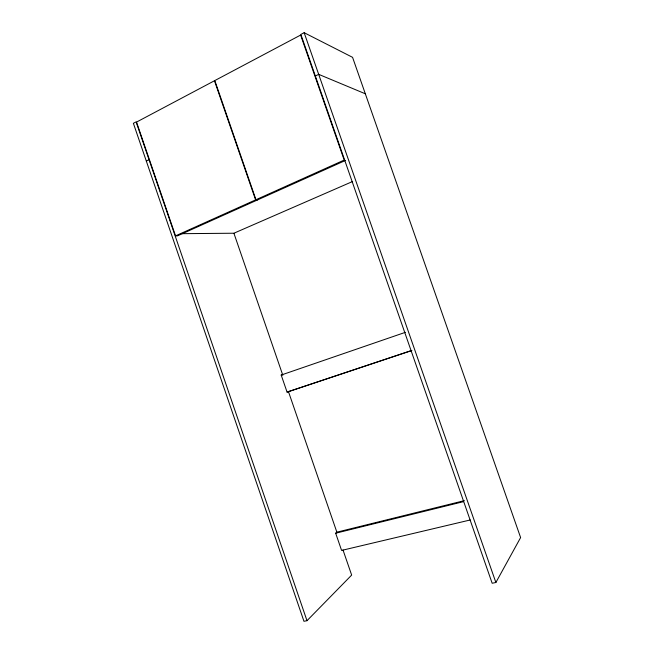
<?xml version="1.0" encoding="UTF-8"?>
<svg xmlns="http://www.w3.org/2000/svg" width="654" height="654" viewBox="0 0 654 654"><rect width="100%" height="100%" fill="white"/><g stroke="black" fill="none" stroke-linecap="round" stroke-linejoin="round"><path stroke-width="0.98" d="M495.879 582.501L520.617 537.572L352.563 57.331L304.159 32.7L300.856 34.449L492.168 583.254L495.879 582.501L304.159 32.7M306.996 620.687L136.097 121.873L133.383 123.312L303.955 621.3L306.996 620.687L351.656 575.087L343.007 549.989M470.234 519.971L341.592 550.423L335.666 533.214L336.875 532.184L464.414 500.637M146.324 161.088L149.055 159.707M315.351 76.019L318.678 74.343L365.316 93.784M175.525 235.881L255.616 199.887L257.341 200.001L177.471 235.857L175.525 235.881L136.531 122.085L214.463 80.761L255.616 199.887M255.967 199.732L344.2 160.067L300.627 35.063L214.806 80.573L255.967 199.732L257.692 199.846L345.647 160.361M352.645 181.485L233.903 233.225L181.673 233.682M282.577 374.554L281.195 375.044L287.065 392.089L411.791 350.43M281.195 375.044L405.406 332.322M287.065 392.089L411.758 350.544M335.666 533.214L463.596 501.626M233.944 233.355L282.822 375.265M288.479 391.672L337.023 532.618"/></g></svg>
